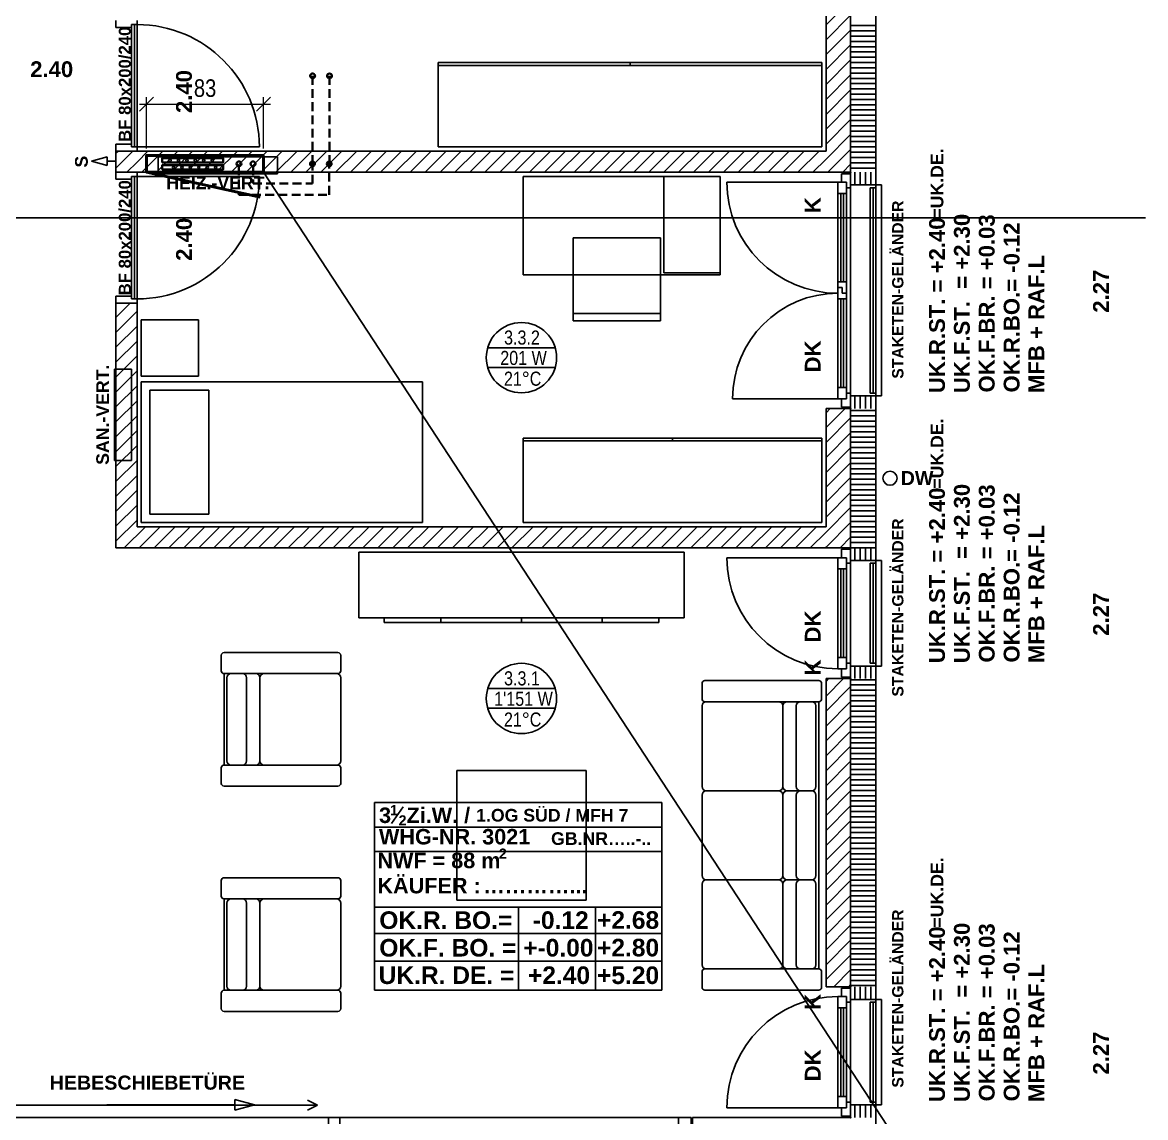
# Model space of a CAD drawing. Header units: millimetres. Extents: x -13068 to 19137, y -13507 to 12485.
# Drawn here: x 3680 to 11667, y -6395 to 1390 of the extents above; entities that cross this region are included whole.
import ezdxf

# ---------------------------------------------------------------- set-up
doc = ezdxf.new("R2010")
doc.units = ezdxf.units.MM
doc.header["$LTSCALE"] = 500
doc.linetypes.add('HIDDEN', pattern=[0.375, 0.25, -0.125])
doc.linetypes.add('STRICHLINIE2', pattern=[0.75, 0.5, -0.25])
doc.layers.get('0').update_dxf_attribs({"lineweight": 18})
for name, color, linetype in [('A04_1.OGHaus 7$0$010 Aussenwände', 8, 'Continuous'), ('A04_1.OGHaus 7$0$010 Aussenwände Bauteilschraffuren', 8, 'Continuous'), ('A04_1.OGHaus 7$0$010 Aussenwände Schichttrennlinien', 8, 'Continuous'), ('A04_1.OGHaus 7$0$010 Fenster', 8, 'Continuous'), ('A04_1.OGHaus 7$0$010 Türen', 8, 'Continuous'), ('A04_1.OGHaus 7$0$015 Innenwände', 8, 'Continuous'), ('A04_1.OGHaus 7$0$015 Innenwände Bauteilschraffuren', 8, 'Continuous'), ('A04_1.OGHaus 7$0$060 Möbel Einbau', 8, 'Continuous'), ('A04_1.OGHaus 7$0$060 Möbel Einbau Bauteilschraffuren', 8, 'Continuous'), ('A04_1.OGHaus 7$0$065 Möbel Einrichtung', 8, 'Continuous'), ('A04_1.OGHaus 7$0$155 Beschriftungen Projekt', 8, 'Continuous'), ('A_OG01_Haus 7$0$MRI XREF', 8, 'Continuous'), ('H-RAUMNUMMERN', 240, 'Continuous'), ('MRI XREF', 8, 'Continuous')]:
    doc.layers.add(name, color=color, linetype=linetype)
for name, color, linetype, lineweight in [('H-APPARATE', 101, 'Continuous', 50), ('H-ARMATUREN', 102, 'Continuous', 35), ('H-RL', 161, 'STRICHLINIE2', 35), ('H-TEXT', 240, 'Continuous', 25), ('H-VERMASSUNG', 220, 'Continuous', 18), ('H-VL', 240, 'Continuous', 35)]:
    doc.layers.add(name, color=color, linetype=linetype, lineweight=lineweight)
doc.styles.add('A04_1.OGHaus 7$0$arial', font='')
doc.styles.add('MRI', font='ARIALN.TTF')
doc.styles.get('A04_1.OGHaus 7$0$arial').set_extended_font_data('Arial', bold=True)
doc.dimstyles.new('50CM_25', dxfattribs={"dimscale": 50, "dimtxt": 2.5, "dimasz": 2, "dimexe": 1, "dimexo": 1, "dimgap": 1, "dimtad": 1, "dimdec": 0, "dimlfac": 0.1, "dimdsep": 46, "dimtxsty": 'MRI', "dimblk1": 'OBLIQUE', "dimblk2": 'OBLIQUE', "dimsah": 1, "dimcen": 2, "dimdle": 1, "dimclrd": 256, "dimclre": 256, "dimclrt": 256, "dimadec": 0, "dimazin": 0, "dimtfac": 1, "dimtdec": 0, "dimtix": 1, "dimtmove": 2, "dimatfit": 3, "dimldrblk": 'OBLIQUE', "dimfxl": 1, "dimtolj": 1, "dimlwd": 9, "dimlwe": 9, "dimarcsym": 0})

# ---------------------------------------------------------------- blocks, each defined once
blk = doc.blocks.new('A04_1.OGHaus 7')
at = {"layer": 'A04_1.OGHaus 7$0$010 Aussenwände'}
for p, q in [((13.8818, 18.4522), (13.8818, 17.3322)), ((14.2368, 17.1822), (14.2368, 18.4522)), ((13.9918, 17.1822), (13.8818, 17.1822)), ((14.0568, 17.1822), (13.9918, 17.1822)), ((14.0568, 17.1822), (14.0568, 17.0922)), ((14.0568, 17.0922), (14.0568, 17.1822)), ((14.2368, 17.1822), (14.2368, 17.0922)), ((14.2368, 17.0922), (14.0568, 17.0922)), ((14.2368, 17.0722), (14.1968, 17.0722)), ((14.1968, 17.0722), (14.1968, 15.6122)), ((14.2168, 17.0722), (14.2168, 15.6122)), ((14.2368, 15.6122), (14.2368, 17.0722)), ((16.1541, 16.8572), (-7.1805, 16.8572)), ((14.0568, 15.5022), (14.0568, 15.5922)), ((14.2368, 15.5922), (14.0568, 15.5922)), ((14.0568, 15.5922), (14.0568, 15.5022)), ((14.1968, 15.6122), (14.2368, 15.6122)), ((14.2368, 15.5022), (14.2368, 15.5922)), ((13.9918, 15.5022), (13.8818, 15.5022)), ((13.8818, 15.5022), (13.8818, 14.6622)), ((14.0568, 15.5022), (13.9918, 15.5022)), ((14.2368, 14.5122), (14.2368, 15.5022)), ((13.9918, 14.5122), (13.8818, 14.5122)), ((14.0568, 14.5122), (13.9918, 14.5122)), ((14.0568, 14.5122), (14.0568, 14.4222)), ((14.0568, 14.4222), (14.0568, 14.5122)), ((14.2368, 14.5122), (14.2368, 14.4222)), ((14.2368, 14.4222), (14.0568, 14.4222)), ((14.2368, 14.4022), (14.1968, 14.4022)), ((14.1968, 14.4022), (14.1968, 13.6922)), ((14.2168, 14.4022), (14.2168, 13.6922)), ((14.2368, 13.6922), (14.2368, 14.4022)), ((14.0568, 13.5822), (14.0568, 13.6722)), ((14.2368, 13.6722), (14.0568, 13.6722)), ((14.0568, 13.6722), (14.0568, 13.5822)), ((14.1968, 13.6922), (14.2368, 13.6922)), ((14.2368, 13.5822), (14.2368, 13.6722)), ((13.9918, 13.5822), (13.8818, 13.5822)), ((13.8818, 13.5822), (13.8818, 11.3922)), ((14.0568, 13.5822), (13.9918, 13.5822)), ((14.2368, 11.3922), (14.2368, 13.5822)), ((13.9918, 11.3922), (13.8818, 11.3922)), ((14.0568, 11.3922), (13.9918, 11.3922)), ((14.0568, 11.3922), (14.0568, 11.3022)), ((14.0568, 11.3022), (14.0568, 11.3922)), ((14.2368, 11.3922), (14.2368, 11.3022)), ((14.2368, 11.3022), (14.0568, 11.3022)), ((14.2368, 11.2822), (14.1968, 11.2822)), ((14.1968, 11.2822), (14.1968, 10.5722)), ((14.2168, 11.2822), (14.2168, 10.5722)), ((14.2368, 10.5722), (14.2368, 11.2822)), ((14.0568, 10.4622), (14.0568, 10.5522)), ((14.2368, 10.5522), (14.0568, 10.5522)), ((14.0568, 10.5522), (14.0568, 10.4622)), ((14.1968, 10.5722), (14.2368, 10.5722)), ((14.2368, 10.4622), (14.2368, 10.5522)), ((12.9318, 10.2872), (12.9318, 10.4622)), ((13.8818, 10.4622), (12.9318, 10.4622)), ((13.9918, 10.4622), (13.8818, 10.4622)), ((14.0568, 10.4622), (13.9918, 10.4622)), ((14.2368, 10.1072), (14.2368, 10.4622))]:
    blk.add_line(p, q, dxfattribs=at)
at = {"layer": 'A04_1.OGHaus 7$0$010 Aussenwände Bauteilschraffuren'}
for p, q in [((13.8818, 18.2305), (14.0568, 18.4055)), ((13.8818, 18.1244), (14.0568, 18.2994)), ((14.2368, 18.225), (14.0568, 18.225)), ((13.8818, 18.0184), (14.0568, 18.1934)), ((14.2368, 18.1875), (14.0568, 18.1875)), ((14.2368, 18.15), (14.0568, 18.15)), ((13.8818, 17.9123), (14.0568, 18.0873)), ((14.2368, 18.1125), (14.0568, 18.1125)), ((14.2368, 18.075), (14.0568, 18.075)), ((13.8818, 17.8062), (14.0568, 17.9812)), ((14.2368, 18.0375), (14.0568, 18.0375)), ((14.2368, 18), (14.0568, 18)), ((14.2368, 17.9625), (14.0568, 17.9625)), ((14.2368, 17.925), (14.0568, 17.925)), ((13.8818, 17.7002), (14.0568, 17.8752)), ((14.2368, 17.8875), (14.0568, 17.8875)), ((14.2368, 17.85), (14.0568, 17.85)), ((14.2368, 17.8125), (14.0568, 17.8125)), ((13.8818, 17.5941), (14.0568, 17.7691)), ((14.2368, 17.775), (14.0568, 17.775)), ((14.2368, 17.7375), (14.0568, 17.7375)), ((13.8818, 17.488), (14.0568, 17.663)), ((14.2368, 17.7), (14.0568, 17.7)), ((14.2368, 17.6625), (14.0568, 17.6625)), ((14.2368, 17.625), (14.0568, 17.625)), ((14.2368, 17.5875), (14.0568, 17.5875)), ((13.8818, 17.382), (14.0568, 17.557)), ((14.2368, 17.55), (14.0568, 17.55)), ((14.2368, 17.5125), (14.0568, 17.5125)), ((13.8818, 17.2759), (14.0568, 17.4509)), ((14.2368, 17.475), (14.0568, 17.475)), ((14.2368, 17.4375), (14.0568, 17.4375)), ((13.8941, 17.1822), (14.0568, 17.3448)), ((14.2368, 17.4), (14.0568, 17.4)), ((14.2368, 17.3625), (14.0568, 17.3625)), ((14.2368, 17.325), (14.0568, 17.325)), ((14.2368, 17.2875), (14.0568, 17.2875)), ((14.0002, 17.1822), (14.0568, 17.2388)), ((14.2368, 17.25), (14.0568, 17.25)), ((14.2368, 17.2125), (14.0568, 17.2125)), ((14.0868, 17.1822), (14.0868, 17.0922)), ((14.1243, 17.1822), (14.1243, 17.0922)), ((14.1618, 17.1822), (14.1618, 17.0922)), ((14.1993, 17.1822), (14.1993, 17.0922)), ((14.0868, 15.5022), (14.0868, 15.5922)), ((14.1243, 15.5022), (14.1243, 15.5922)), ((14.1618, 15.5022), (14.1618, 15.5922)), ((14.1993, 15.5022), (14.1993, 15.5922)), ((13.8818, 15.4728), (13.9112, 15.5022)), ((13.8818, 15.3667), (14.0172, 15.5022)), ((13.8818, 15.2607), (14.0568, 15.4357)), ((14.2368, 15.4875), (14.0568, 15.4875)), ((14.2368, 15.45), (14.0568, 15.45)), ((14.2368, 15.4125), (14.0568, 15.4125)), ((14.2368, 15.375), (14.0568, 15.375)), ((14.2368, 15.3375), (14.0568, 15.3375)), ((13.8818, 15.1546), (14.0568, 15.3296)), ((14.2368, 15.3), (14.0568, 15.3)), ((14.2368, 15.2625), (14.0568, 15.2625)), ((13.8818, 15.0485), (14.0568, 15.2235)), ((14.2368, 15.225), (14.0568, 15.225)), ((14.2368, 15.1875), (14.0568, 15.1875)), ((13.8818, 14.9425), (14.0568, 15.1175)), ((14.2368, 15.15), (14.0568, 15.15)), ((14.2368, 15.1125), (14.0568, 15.1125)), ((14.2368, 15.075), (14.0568, 15.075)), ((14.2368, 15.0375), (14.0568, 15.0375)), ((13.8818, 14.8364), (14.0568, 15.0114)), ((14.2368, 15), (14.0568, 15)), ((14.2368, 14.9625), (14.0568, 14.9625)), ((13.8818, 14.7303), (14.0568, 14.9053)), ((14.2368, 14.925), (14.0568, 14.925)), ((14.2368, 14.8875), (14.0568, 14.8875)), ((13.8818, 14.6243), (14.0568, 14.7993)), ((14.2368, 14.85), (14.0568, 14.85)), ((14.2368, 14.8125), (14.0568, 14.8125)), ((14.2368, 14.775), (14.0568, 14.775)), ((14.2368, 14.7375), (14.0568, 14.7375)), ((14.2368, 14.7), (14.0568, 14.7)), ((13.8818, 14.5182), (14.0568, 14.6932)), ((14.2368, 14.6625), (14.0568, 14.6625)), ((14.2368, 14.625), (14.0568, 14.625)), ((13.9818, 14.5122), (14.0568, 14.5871)), ((14.2368, 14.5875), (14.0568, 14.5875)), ((14.2368, 14.55), (14.0568, 14.55)), ((14.2368, 14.5125), (14.0568, 14.5125)), ((14.0868, 14.5122), (14.0868, 14.4222)), ((14.1243, 14.5122), (14.1243, 14.4222)), ((14.1618, 14.5122), (14.1618, 14.4222)), ((14.1993, 14.5122), (14.1993, 14.4222)), ((14.0868, 13.5822), (14.0868, 13.6722)), ((14.1243, 13.5822), (14.1243, 13.6722)), ((14.1618, 13.5822), (14.1618, 13.6722)), ((14.1993, 13.5822), (14.1993, 13.6722)), ((13.8818, 13.5636), (13.9004, 13.5822)), ((13.8818, 13.4575), (14.0064, 13.5822)), ((13.8818, 13.3515), (14.0568, 13.5265)), ((14.2368, 13.575), (14.0568, 13.575)), ((14.2368, 13.5375), (14.0568, 13.5375)), ((14.2368, 13.5), (14.0568, 13.5)), ((13.8818, 13.2454), (14.0568, 13.4204)), ((14.2368, 13.4625), (14.0568, 13.4625)), ((14.2368, 13.425), (14.0568, 13.425)), ((14.2368, 13.3875), (14.0568, 13.3875)), ((14.2368, 13.35), (14.0568, 13.35)), ((13.8818, 13.1393), (14.0568, 13.3143)), ((14.2368, 13.3125), (14.0568, 13.3125)), ((14.2368, 13.275), (14.0568, 13.275)), ((13.8818, 13.0333), (14.0568, 13.2083)), ((14.2368, 13.2375), (14.0568, 13.2375)), ((14.2368, 13.2), (14.0568, 13.2)), ((13.8818, 12.9272), (14.0568, 13.1022)), ((14.2368, 13.1625), (14.0568, 13.1625)), ((14.2368, 13.125), (14.0568, 13.125)), ((14.2368, 13.0875), (14.0568, 13.0875)), ((14.2368, 13.05), (14.0568, 13.05)), ((13.8818, 12.8211), (14.0568, 12.9961)), ((14.2368, 13.0125), (14.0568, 13.0125)), ((14.2368, 12.975), (14.0568, 12.975)), ((13.8818, 12.7151), (14.0568, 12.8901)), ((14.2368, 12.9375), (14.0568, 12.9375)), ((14.2368, 12.9), (14.0568, 12.9)), ((14.2368, 12.8625), (14.0568, 12.8625)), ((13.8818, 12.609), (14.0568, 12.784)), ((14.2368, 12.825), (14.0568, 12.825)), ((14.2368, 12.7875), (14.0568, 12.7875)), ((14.2368, 12.75), (14.0568, 12.75)), ((14.2368, 12.7125), (14.0568, 12.7125)), ((13.8818, 12.5029), (14.0568, 12.6779)), ((14.2368, 12.675), (14.0568, 12.675)), ((14.2368, 12.6375), (14.0568, 12.6375)), ((13.8818, 12.3969), (14.0568, 12.5719)), ((14.2368, 12.6), (14.0568, 12.6)), ((14.2368, 12.5625), (14.0568, 12.5625)), ((13.8818, 12.2908), (14.0568, 12.4658)), ((14.2368, 12.525), (14.0568, 12.525)), ((14.2368, 12.4875), (14.0568, 12.4875)), ((14.2368, 12.45), (14.0568, 12.45)), ((14.2368, 12.4125), (14.0568, 12.4125)), ((13.8818, 12.1847), (14.0568, 12.3597)), ((14.2368, 12.375), (14.0568, 12.375)), ((14.2368, 12.3375), (14.0568, 12.3375)), ((13.8818, 12.0787), (14.0568, 12.2537)), ((14.2368, 12.3), (14.0568, 12.3)), ((14.2368, 12.2625), (14.0568, 12.2625)), ((14.2368, 12.225), (14.0568, 12.225)), ((13.8818, 11.9726), (14.0568, 12.1476)), ((14.2368, 12.1875), (14.0568, 12.1875)), ((14.2368, 12.15), (14.0568, 12.15)), ((14.2368, 12.1125), (14.0568, 12.1125)), ((14.2368, 12.075), (14.0568, 12.075)), ((13.8818, 11.8665), (14.0568, 12.0415)), ((14.2368, 12.0375), (14.0568, 12.0375)), ((14.2368, 12), (14.0568, 12)), ((13.8818, 11.7605), (14.0568, 11.9355)), ((14.2368, 11.9625), (14.0568, 11.9625)), ((14.2368, 11.925), (14.0568, 11.925)), ((13.8818, 11.6544), (14.0568, 11.8294)), ((14.2368, 11.8875), (14.0568, 11.8875)), ((14.2368, 11.85), (14.0568, 11.85)), ((14.2368, 11.8125), (14.0568, 11.8125)), ((14.2368, 11.775), (14.0568, 11.775)), ((13.8818, 11.5483), (14.0568, 11.7234)), ((14.2368, 11.7375), (14.0568, 11.7375)), ((14.2368, 11.7), (14.0568, 11.7)), ((14.2368, 11.6625), (14.0568, 11.6625)), ((13.8818, 11.4423), (14.0568, 11.6173)), ((14.2368, 11.625), (14.0568, 11.625)), ((14.2368, 11.5875), (14.0568, 11.5875)), ((13.9377, 11.3922), (14.0568, 11.5112)), ((14.2368, 11.55), (14.0568, 11.55)), ((14.2368, 11.5125), (14.0568, 11.5125)), ((14.2368, 11.475), (14.0568, 11.475)), ((14.2368, 11.4375), (14.0568, 11.4375)), ((14.0438, 11.3922), (14.0568, 11.4052)), ((14.2368, 11.4), (14.0568, 11.4)), ((14.0868, 11.3922), (14.0868, 11.3022)), ((14.1243, 11.3922), (14.1243, 11.3022)), ((14.1618, 11.3922), (14.1618, 11.3022)), ((14.1993, 11.3922), (14.1993, 11.3022)), ((14.0868, 10.4622), (14.0868, 10.5522)), ((14.1243, 10.4622), (14.1243, 10.5522)), ((14.1618, 10.4622), (14.1618, 10.5522)), ((14.1993, 10.4622), (14.1993, 10.5522))]:
    blk.add_line(p, q, dxfattribs=at)
at = {"layer": 'A04_1.OGHaus 7$0$010 Aussenwände Schichttrennlinien'}
for p, q in [((14.0568, 17.1822), (14.0568, 18.4522)), ((14.0568, 17.0922), (14.2368, 17.0922)), ((14.0568, 15.5922), (14.2368, 15.5922)), ((14.0568, 14.5122), (14.0568, 15.5022)), ((14.0568, 14.4222), (14.2368, 14.4222)), ((14.0568, 13.6722), (14.2368, 13.6722)), ((14.0568, 11.3922), (14.0568, 13.5822)), ((14.0568, 11.3022), (14.2368, 11.3022)), ((14.0568, 10.5522), (14.2368, 10.5522))]:
    blk.add_line(p, q, dxfattribs=at)
for p in [(14.0568, 17.1822), (14.0568, 15.5022), (14.0568, 14.5122), (14.0568, 13.5822), (14.0568, 11.3922), (14.0568, 10.4622)]:
    blk.add_point(p, dxfattribs=at)
at = {"layer": 'A04_1.OGHaus 7$0$010 Fenster'}
for p, q in [((14.0568, 17.1822), (13.9918, 17.1822)), ((14.0568, 17.0922), (14.0568, 17.1822)), ((13.9668, 17.1122), (13.1768, 17.1122)), ((14.0268, 17.1122), (13.9668, 17.1122)), ((13.9668, 17.1122), (13.9668, 17.0322)), ((13.9918, 17.1722), (13.9918, 17.1122)), ((14.0568, 17.1722), (13.9918, 17.1722)), ((13.9918, 17.1122), (14.0268, 17.1122)), ((14.0268, 17.1122), (14.0268, 17.0722)), ((14.0268, 17.0322), (14.0268, 17.1122)), ((14.0568, 17.0722), (14.0568, 17.1722)), ((13.9668, 17.0322), (13.9668, 16.4022)), ((13.9668, 17.0322), (14.0268, 17.0322)), ((13.9868, 17.0322), (13.9868, 16.4022)), ((14.0068, 16.4022), (14.0068, 17.0322)), ((14.0268, 17.0722), (14.0568, 17.0722)), ((14.0268, 16.4022), (14.0268, 17.0322)), ((14.0568, 15.6122), (14.0568, 17.0722)), ((14.2368, 17.0922), (14.2368, 15.5922)), ((14.2368, 17.0922), (14.2768, 17.0922)), ((14.2768, 17.0922), (14.2768, 15.5922)), ((14.0268, 16.4022), (13.9668, 16.4022)), ((13.9668, 16.4022), (13.9668, 16.3622)), ((14.0268, 16.3222), (14.0268, 16.4022)), ((13.9668, 16.3622), (13.9968, 16.3622)), ((13.9968, 16.3622), (13.9668, 16.3622)), ((13.9668, 16.3622), (13.9668, 16.2822)), ((13.9968, 16.3622), (13.9968, 16.3222)), ((13.9968, 16.3222), (13.9968, 16.3622)), ((13.9968, 16.3222), (14.0268, 16.3222)), ((14.0268, 16.3222), (13.9968, 16.3222)), ((14.0268, 16.2822), (14.0268, 16.3222)), ((13.9668, 16.2822), (13.9668, 15.6522)), ((13.9668, 16.2822), (14.0268, 16.2822)), ((13.9868, 16.2822), (13.9868, 15.6522)), ((14.0068, 15.6522), (14.0068, 16.2822)), ((14.0268, 15.6522), (14.0268, 16.2822)), ((14.0268, 15.6522), (13.9668, 15.6522)), ((13.9668, 15.6522), (13.9668, 15.5722)), ((14.0268, 15.5722), (14.0268, 15.6522)), ((14.0568, 15.6122), (14.0268, 15.6122)), ((14.0268, 15.6122), (14.0268, 15.5722)), ((14.0568, 15.5122), (14.0568, 15.6122)), ((14.0568, 15.5922), (14.0568, 15.5022)), ((14.2768, 15.5922), (14.2368, 15.5922)), ((13.9668, 15.5722), (13.2168, 15.5722)), ((13.9668, 15.5722), (14.0268, 15.5722)), ((14.0268, 15.5722), (13.9918, 15.5722)), ((13.9918, 15.5722), (13.9918, 15.5122)), ((13.9918, 15.5122), (14.0568, 15.5122)), ((14.0568, 15.5022), (13.9918, 15.5022)), ((14.0568, 14.5122), (13.9918, 14.5122)), ((13.9918, 14.5022), (13.9918, 14.4422)), ((14.0568, 14.5022), (13.9918, 14.5022)), ((14.0568, 14.4222), (14.0568, 14.5122)), ((14.0568, 14.4022), (14.0568, 14.5022)), ((13.9668, 14.4422), (13.1768, 14.4422)), ((14.0268, 14.4422), (13.9668, 14.4422)), ((13.9668, 14.4422), (13.9668, 14.3622)), ((13.9918, 14.4422), (14.0268, 14.4422)), ((14.0268, 14.4422), (14.0268, 14.4022)), ((14.0268, 14.3622), (14.0268, 14.4422)), ((14.0268, 14.4022), (14.0568, 14.4022)), ((14.0568, 13.6922), (14.0568, 14.4022)), ((14.2368, 14.4222), (14.2368, 13.6722)), ((14.2368, 14.4222), (14.2768, 14.4222)), ((14.2768, 14.4222), (14.2768, 13.6722)), ((13.9668, 14.3622), (13.9668, 13.7322)), ((13.9668, 14.3622), (14.0268, 14.3622)), ((13.9868, 14.3622), (13.9868, 13.7322)), ((14.0068, 13.7322), (14.0068, 14.3622)), ((14.0268, 13.7322), (14.0268, 14.3622)), ((14.0268, 13.7322), (13.9668, 13.7322)), ((13.9668, 13.7322), (13.9668, 13.6522)), ((14.0268, 13.6522), (14.0268, 13.7322)), ((14.0568, 13.6922), (14.0268, 13.6922)), ((14.0268, 13.6922), (14.0268, 13.6522)), ((14.0568, 13.5922), (14.0568, 13.6922)), ((14.0568, 13.6722), (14.0568, 13.5822)), ((14.2768, 13.6722), (14.2368, 13.6722)), ((13.9668, 13.6522), (14.0268, 13.6522)), ((14.0268, 13.6522), (13.9918, 13.6522)), ((13.9918, 13.6522), (13.9918, 13.5922)), ((13.9918, 13.5922), (14.0568, 13.5922)), ((14.0568, 13.5822), (13.9918, 13.5822)), ((14.0568, 11.3922), (13.9918, 11.3922)), ((13.9918, 11.3222), (13.9918, 11.3822)), ((13.9918, 11.3822), (14.0568, 11.3822)), ((14.0568, 11.3022), (14.0568, 11.3922)), ((14.0568, 11.3822), (14.0568, 11.2822)), ((13.9668, 11.2422), (13.9668, 11.3222)), ((13.9668, 11.3222), (14.0268, 11.3222)), ((14.0268, 11.3222), (13.9918, 11.3222)), ((14.0268, 11.2822), (14.0268, 11.3222)), ((14.0268, 11.3222), (14.0268, 11.2422)), ((14.0568, 11.2822), (14.0268, 11.2822)), ((14.0568, 11.2822), (14.0568, 10.5722)), ((14.2368, 10.5522), (14.2368, 11.3022)), ((14.2768, 11.3022), (14.2368, 11.3022)), ((14.2768, 10.5522), (14.2768, 11.3022)), ((13.9668, 10.6122), (13.9668, 11.2422)), ((14.0268, 11.2422), (13.9668, 11.2422)), ((13.9868, 10.6122), (13.9868, 11.2422)), ((14.0068, 11.2422), (14.0068, 10.6122)), ((14.0268, 11.2422), (14.0268, 10.6122)), ((10.2643, 10.5497), (8.0968, 10.5497)), ((10.2643, 10.5497), (10.1943, 10.5847)), ((10.2643, 10.5497), (10.1943, 10.5147)), ((13.9668, 10.5322), (13.9668, 10.6122)), ((13.9668, 10.6122), (14.0268, 10.6122)), ((14.0268, 10.6122), (14.0268, 10.5322)), ((14.0268, 10.5322), (14.0268, 10.5722)), ((14.0268, 10.5722), (14.0568, 10.5722)), ((14.0568, 10.5722), (14.0568, 10.4722)), ((14.0568, 10.5522), (14.0568, 10.4622)), ((14.2368, 10.5522), (14.2768, 10.5522)), ((13.9668, 10.5322), (13.1768, 10.5322)), ((14.0268, 10.5322), (13.9668, 10.5322)), ((13.9918, 10.4722), (13.9918, 10.5322)), ((13.9918, 10.5322), (14.0268, 10.5322)), ((14.0568, 10.4722), (13.9918, 10.4722)), ((12.8318, 10.4622), (7.9368, 10.4622)), ((10.3443, 10.4622), (8.0168, 10.4622)), ((10.4243, 10.4622), (10.3443, 10.4622)), ((10.3443, 10.4622), (10.3443, 10.3747)), ((10.4243, 10.4184), (10.4243, 10.4622)), ((12.9218, 10.4622), (12.8318, 10.4622)), ((12.8318, 10.4622), (12.8318, 10.2872)), ((12.9218, 10.2872), (12.9218, 10.4622)), ((12.9318, 10.2872), (12.9318, 10.4622)), ((14.0568, 10.4622), (13.9918, 10.4622))]:
    blk.add_line(p, q, dxfattribs=at)
for centre, radius, start, end in [((13.9668, 17.1122), 0.79, 180, 270), ((13.9668, 15.5722), 0.75, 90, 180), ((13.9668, 14.4422), 0.79, 180, 270), ((13.9668, 10.5322), 0.79, 90, 180)]:
    blk.add_arc(centre, radius, start, end, dxfattribs=at)
at = {"layer": 'A04_1.OGHaus 7$0$010 Türen'}
for p, q in [((8.8318, 18.2622), (8.8318, 18.2122)), ((8.8318, 18.2122), (8.9418, 18.2122)), ((8.9418, 18.2122), (8.9418, 18.2322)), ((8.9418, 18.2322), (8.9818, 18.2322)), ((8.9818, 18.2322), (8.9418, 18.2322)), ((8.9418, 18.2322), (8.9418, 17.3622)), ((8.9818, 18.2322), (8.9818, 18.2622)), ((8.9818, 17.3622), (8.9818, 18.2322)), ((8.8318, 17.3322), (8.8318, 17.3822)), ((8.8318, 17.3822), (8.9418, 17.3822)), ((8.9418, 17.3822), (8.9418, 17.3622)), ((8.9418, 17.3622), (8.9818, 17.3622)), ((8.9418, 17.3622), (8.9818, 17.3622)), ((8.9818, 17.3622), (8.9818, 17.3322)), ((8.9818, 17.3622), (9.8518, 17.3622)), ((8.9818, 17.3322), (8.8318, 17.3322)), ((8.8318, 17.3322), (8.9818, 17.3322)), ((8.8318, 17.1822), (8.8318, 17.1322)), ((8.9818, 17.1822), (8.8318, 17.1822)), ((8.8318, 17.1822), (8.9818, 17.1822)), ((8.9818, 17.1522), (8.9818, 17.1822)), ((8.8318, 17.1322), (8.9418, 17.1322)), ((8.9418, 17.1322), (8.9418, 17.1522)), ((8.9418, 17.1522), (8.9818, 17.1522)), ((8.9418, 17.1522), (8.9818, 17.1522)), ((8.9418, 16.2822), (8.9418, 17.1522)), ((8.9818, 17.1522), (8.9818, 16.2822)), ((8.9818, 17.1522), (9.8518, 17.1522)), ((8.8318, 16.2522), (8.8318, 16.3022)), ((8.8318, 16.3022), (8.9418, 16.3022)), ((8.9418, 16.3022), (8.9418, 16.2822)), ((8.9818, 16.2522), (8.8318, 16.2522)), ((8.8318, 16.2522), (8.9818, 16.2522)), ((8.9418, 16.2822), (8.9818, 16.2822)), ((8.9818, 16.2822), (8.9418, 16.2822)), ((8.9818, 16.2822), (8.9818, 16.2522))]:
    blk.add_line(p, q, dxfattribs=at)
for centre, start, end in [((8.9818, 17.3622), 0, 90), ((8.9818, 17.1522), 270, 0)]:
    blk.add_arc(centre, 0.87, start, end, dxfattribs=at)
at = {"layer": 'A04_1.OGHaus 7$0$015 Innenwände'}
for p, q in [((8.8318, 17.3322), (8.9818, 17.3322)), ((8.8318, 17.3322), (8.8318, 17.1822)), ((13.8818, 17.3322), (8.9818, 17.3322)), ((8.8318, 17.1822), (8.9818, 17.1822)), ((8.9818, 17.1822), (13.8818, 17.1822)), ((8.8318, 16.2522), (8.9818, 16.2522)), ((8.8318, 16.2522), (8.8318, 14.5122)), ((8.9818, 14.6622), (8.9818, 16.2522)), ((13.8818, 14.6622), (8.9818, 14.6622)), ((8.8318, 14.5122), (13.8818, 14.5122))]:
    blk.add_line(p, q, dxfattribs=at)
at = {"layer": 'A04_1.OGHaus 7$0$015 Innenwände Bauteilschraffuren'}
for p, q in [((8.9625, 17.3622), (8.9625, 18.2322)), ((8.8318, 17.3171), (8.8469, 17.3322)), ((8.8318, 17.211), (8.9529, 17.3322)), ((8.909, 17.1822), (8.9818, 17.255)), ((8.9818, 17.255), (9.059, 17.3322)), ((9.0151, 17.1822), (9.1651, 17.3322)), ((9.1211, 17.1822), (9.2711, 17.3322)), ((9.2272, 17.1822), (9.3772, 17.3322)), ((9.3333, 17.1822), (9.4833, 17.3322)), ((9.4393, 17.1822), (9.5893, 17.3322)), ((9.5454, 17.1822), (9.6954, 17.3322)), ((9.6515, 17.1822), (9.8015, 17.3322)), ((9.7575, 17.1822), (9.9075, 17.3322)), ((9.8636, 17.1822), (10.0136, 17.3322)), ((9.9697, 17.1822), (10.1197, 17.3322)), ((10.0757, 17.1822), (10.2257, 17.3322)), ((10.1818, 17.1822), (10.3318, 17.3322)), ((10.2879, 17.1822), (10.4379, 17.3322)), ((10.3939, 17.1822), (10.5439, 17.3322)), ((10.5, 17.1822), (10.65, 17.3322)), ((10.6061, 17.1822), (10.7561, 17.3322)), ((10.7121, 17.1822), (10.8621, 17.3322)), ((10.8182, 17.1822), (10.9682, 17.3322)), ((10.9243, 17.1822), (11.0743, 17.3322)), ((11.0303, 17.1822), (11.1803, 17.3322)), ((11.1364, 17.1822), (11.2864, 17.3322)), ((11.2425, 17.1822), (11.3925, 17.3322)), ((11.3485, 17.1822), (11.4985, 17.3322)), ((11.4546, 17.1822), (11.6046, 17.3322)), ((11.5607, 17.1822), (11.7107, 17.3322)), ((11.6667, 17.1822), (11.8167, 17.3322)), ((11.7728, 17.1822), (11.9228, 17.3322)), ((11.8789, 17.1822), (12.0289, 17.3322)), ((11.9849, 17.1822), (12.1349, 17.3322)), ((12.091, 17.1822), (12.241, 17.3322)), ((12.197, 17.1822), (12.347, 17.3322)), ((12.3031, 17.1822), (12.4531, 17.3322)), ((12.4092, 17.1822), (12.5592, 17.3322)), ((12.5152, 17.1822), (12.6652, 17.3322)), ((12.6213, 17.1822), (12.7713, 17.3322)), ((12.7274, 17.1822), (12.8774, 17.3322)), ((12.8334, 17.1822), (12.9834, 17.3322)), ((12.9395, 17.1822), (13.0895, 17.3322)), ((13.0456, 17.1822), (13.1956, 17.3322)), ((13.1516, 17.1822), (13.3016, 17.3322)), ((13.2577, 17.1822), (13.4077, 17.3322)), ((13.3638, 17.1822), (13.5138, 17.3322)), ((13.4698, 17.1822), (13.6198, 17.3322)), ((13.5759, 17.1822), (13.7259, 17.3322)), ((13.682, 17.1822), (13.832, 17.3322)), ((13.788, 17.1822), (13.8818, 17.2759)), ((8.9625, 16.2822), (8.9625, 17.1522)), ((8.8318, 16.1504), (8.9336, 16.2522)), ((8.8318, 16.0443), (8.9818, 16.1943)), ((8.8318, 15.9382), (8.9818, 16.0882)), ((8.8318, 15.8322), (8.9818, 15.9822)), ((8.8318, 15.7261), (8.9818, 15.8761)), ((8.8318, 15.62), (8.9818, 15.77)), ((8.8318, 15.514), (8.9818, 15.664)), ((8.8318, 15.4079), (8.9818, 15.5579)), ((8.8318, 15.3018), (8.9818, 15.4518)), ((8.8318, 15.1958), (8.9818, 15.3458)), ((8.8318, 15.0897), (8.9818, 15.2397)), ((8.8318, 14.9836), (8.9818, 15.1336)), ((8.8318, 14.8776), (8.9818, 15.0276)), ((8.8318, 14.7715), (8.9818, 14.9215)), ((8.8318, 14.6654), (8.9818, 14.8154)), ((8.8318, 14.5594), (8.9818, 14.7094)), ((8.8907, 14.5122), (9.0407, 14.6622)), ((8.9967, 14.5122), (9.1467, 14.6622)), ((9.1028, 14.5122), (9.2528, 14.6622)), ((9.2089, 14.5122), (9.3589, 14.6622)), ((9.3149, 14.5122), (9.4649, 14.6622)), ((9.421, 14.5122), (9.571, 14.6622)), ((9.527, 14.5122), (9.677, 14.6622)), ((9.6331, 14.5122), (9.7831, 14.6622)), ((9.7392, 14.5122), (9.8892, 14.6622)), ((9.8452, 14.5122), (9.9952, 14.6622)), ((9.9513, 14.5122), (10.1013, 14.6622)), ((10.0574, 14.5122), (10.2074, 14.6622)), ((10.1634, 14.5122), (10.3134, 14.6622)), ((10.2695, 14.5122), (10.4195, 14.6622)), ((10.3756, 14.5122), (10.5256, 14.6622)), ((10.4816, 14.5122), (10.6316, 14.6622)), ((10.5877, 14.5122), (10.7377, 14.6622)), ((10.6938, 14.5122), (10.8438, 14.6622)), ((10.7998, 14.5122), (10.9498, 14.6622)), ((10.9059, 14.5122), (11.0559, 14.6622)), ((11.012, 14.5122), (11.162, 14.6622)), ((11.118, 14.5122), (11.268, 14.6622)), ((11.2241, 14.5122), (11.3741, 14.6622)), ((11.3302, 14.5122), (11.4802, 14.6622)), ((11.4362, 14.5122), (11.5862, 14.6622)), ((11.5423, 14.5122), (11.6923, 14.6622)), ((11.6484, 14.5122), (11.7984, 14.6622)), ((11.7544, 14.5122), (11.9044, 14.6622)), ((11.8605, 14.5122), (12.0105, 14.6622)), ((11.9666, 14.5122), (12.1166, 14.6622)), ((12.0726, 14.5122), (12.2226, 14.6622)), ((12.1787, 14.5122), (12.3287, 14.6622)), ((12.2848, 14.5122), (12.4348, 14.6622)), ((12.3908, 14.5122), (12.5408, 14.6622)), ((12.4969, 14.5122), (12.6469, 14.6622)), ((12.603, 14.5122), (12.753, 14.6622)), ((12.709, 14.5122), (12.859, 14.6622)), ((12.8151, 14.5122), (12.9651, 14.6622)), ((12.9212, 14.5122), (13.0712, 14.6622)), ((13.0272, 14.5122), (13.1772, 14.6622)), ((13.1333, 14.5122), (13.2833, 14.6622)), ((13.2394, 14.5122), (13.3894, 14.6622)), ((13.3454, 14.5122), (13.4954, 14.6622)), ((13.4515, 14.5122), (13.6015, 14.6622)), ((13.5576, 14.5122), (13.7076, 14.6622)), ((13.6636, 14.5122), (13.8136, 14.6622)), ((13.7697, 14.5122), (13.8818, 14.6243)), ((13.8758, 14.5122), (13.8818, 14.5182))]:
    blk.add_line(p, q, dxfattribs=at)
at = {"layer": 'A04_1.OGHaus 7$0$060 Möbel Einbau'}
for p, q in [((8.6583, 17.2614), (8.7703, 17.2914)), ((8.6583, 17.2614), (8.7703, 17.2314)), ((8.7703, 17.2914), (8.7703, 17.2314)), ((8.8318, 17.2614), (8.7703, 17.2614)), ((8.7679, 10.5518), (9.6767, 10.5518)), ((9.8166, 10.5518), (9.6767, 10.5893)), ((9.6767, 10.5143), (9.6767, 10.5893)), ((9.8166, 10.5518), (9.6767, 10.5143))]:
    blk.add_line(p, q, dxfattribs=at)
blk.add_circle((14.3368, 15.0072), 0.05, dxfattribs=at)
at = {"layer": 'A04_1.OGHaus 7$0$060 Möbel Einbau Bauteilschraffuren'}
for p, q in [((9.9818, 17.2922), (9.1318, 17.2922)), ((9.1318, 17.2922), (9.1318, 17.1722)), ((9.9818, 17.1722), (9.9818, 17.2922)), ((9.1318, 17.1722), (9.9818, 17.1722)), ((8.8218, 15.1322), (8.8218, 15.7822)), ((8.8218, 15.7822), (8.9418, 15.7822)), ((8.9418, 15.7822), (8.9418, 15.1322)), ((8.9418, 15.1322), (8.8218, 15.1322))]:
    blk.add_line(p, q, dxfattribs=at)
at = {"layer": 'A04_1.OGHaus 7$0$065 Möbel Einrichtung'}
for p, q in [((13.8518, 17.9622), (11.1243, 17.9622)), ((11.1243, 17.9622), (11.1243, 17.3622)), ((13.8518, 17.9422), (11.1243, 17.9422)), ((12.4881, 17.9622), (12.4881, 17.9422)), ((13.8518, 17.3622), (13.8518, 17.9622)), ((13.8518, 17.9622), (13.8518, 17.9422)), ((11.1243, 17.3622), (13.8518, 17.3622)), ((13.1288, 17.1522), (11.7288, 17.1522)), ((11.7288, 17.1522), (11.7288, 16.4522)), ((12.7288, 16.4672), (12.7288, 17.1522)), ((13.1288, 16.4522), (13.1288, 17.1522)), ((12.0834, 16.1272), (12.0834, 16.7172)), ((12.0834, 16.7172), (12.7034, 16.7172)), ((12.7034, 16.7172), (12.7034, 16.1272)), ((13.1288, 16.4672), (12.7288, 16.4672)), ((11.7288, 16.4522), (13.1288, 16.4522)), ((12.0834, 16.1772), (12.7034, 16.1772)), ((9.0118, 15.7322), (9.0118, 16.1322)), ((9.0118, 16.1322), (9.4192, 16.1322)), ((9.4192, 16.1322), (9.4192, 15.7322)), ((12.7034, 16.1272), (12.0834, 16.1272)), ((9.4192, 15.7322), (9.0118, 15.7322)), ((9.0118, 14.6922), (9.0118, 15.6922)), ((9.0118, 15.6922), (11.0118, 15.6922)), ((11.0118, 15.6922), (11.0118, 14.6922)), ((9.0718, 15.6322), (9.4918, 15.6322)), ((9.0718, 14.7522), (9.0718, 15.6322)), ((9.4918, 15.6322), (9.4918, 14.7522)), ((11.7288, 14.6922), (11.7288, 15.2922)), ((11.7288, 15.2922), (13.8518, 15.2922)), ((11.7288, 15.2922), (11.7288, 15.2722)), ((11.7288, 15.2722), (13.8518, 15.2722)), ((12.7903, 15.2922), (12.7903, 15.2722)), ((13.8518, 15.2922), (13.8518, 14.6922)), ((9.4918, 14.7522), (9.0718, 14.7522)), ((11.0118, 14.6922), (9.0118, 14.6922)), ((13.8518, 14.6922), (11.7288, 14.6922)), ((10.5586, 14.015), (10.5586, 14.482)), ((10.5586, 14.482), (12.8726, 14.482)), ((12.8726, 14.482), (12.8726, 14.015)), ((12.8726, 14.015), (10.5586, 14.015)), ((12.6926, 14.015), (10.7386, 14.015)), ((10.7386, 14.015), (10.7386, 13.982)), ((10.7386, 13.982), (12.6926, 13.982)), ((11.1416, 14.015), (11.1416, 13.982)), ((11.7156, 14.015), (11.7156, 13.982)), ((12.2896, 14.015), (12.2896, 13.982)), ((12.6926, 13.982), (12.6926, 14.015)), ((9.5808, 13.748), (9.5808, 13.638)), ((10.4108, 13.768), (9.6008, 13.768)), ((10.4308, 13.638), (10.4308, 13.748)), ((9.6008, 13.618), (10.4108, 13.618)), ((9.6008, 13.618), (9.6008, 12.968)), ((9.6208, 12.998), (9.6208, 13.588)), ((9.6508, 13.618), (9.826, 13.618)), ((9.7608, 13.588), (9.7608, 12.998)), ((9.856, 13.588), (9.856, 12.998)), ((9.856, 13.588), (9.856, 12.998)), ((10.4008, 13.618), (9.886, 13.618)), ((10.4308, 12.998), (10.4308, 13.588)), ((13.0003, 13.5483), (13.0003, 13.4383)), ((13.8303, 13.5683), (13.0203, 13.5683)), ((13.8503, 13.4383), (13.8503, 13.5483)), ((13.0003, 13.3883), (13.0003, 12.815)), ((13.0203, 13.4183), (13.8303, 13.4183)), ((13.5451, 13.4183), (13.0303, 13.4183)), ((13.5751, 12.815), (13.5751, 13.3883)), ((13.5751, 12.815), (13.5751, 13.3883)), ((13.6051, 13.4183), (13.7803, 13.4183)), ((13.6703, 12.815), (13.6703, 13.3883)), ((13.8103, 13.3883), (13.8103, 12.815)), ((13.8303, 11.5183), (13.8303, 13.4183)), ((9.5808, 12.948), (9.5808, 12.838)), ((10.4108, 12.968), (9.6008, 12.968)), ((9.826, 12.968), (9.6508, 12.968)), ((9.886, 12.968), (10.4008, 12.968)), ((10.4308, 12.838), (10.4308, 12.948)), ((11.2556, 12.0083), (11.2556, 12.9283)), ((11.2556, 12.9283), (12.1756, 12.9283)), ((12.1756, 12.9283), (12.1756, 12.0083)), ((9.6008, 12.818), (10.4108, 12.818)), ((13.5451, 12.785), (13.0303, 12.785)), ((13.0303, 12.785), (13.5451, 12.785)), ((13.6051, 12.785), (13.7803, 12.785)), ((13.7803, 12.785), (13.6051, 12.785)), ((13.0003, 12.755), (13.0003, 12.1817)), ((13.5751, 12.1817), (13.5751, 12.755)), ((13.5751, 12.1817), (13.5751, 12.755)), ((13.6703, 12.1817), (13.6703, 12.755)), ((13.8103, 12.755), (13.8103, 12.1817)), ((9.5808, 12.1468), (9.5808, 12.0368)), ((10.4108, 12.1668), (9.6008, 12.1668)), ((10.4308, 12.0368), (10.4308, 12.1468)), ((13.5451, 12.1517), (13.0303, 12.1517)), ((13.0303, 12.1517), (13.5451, 12.1517)), ((13.6051, 12.1517), (13.7803, 12.1517)), ((13.7803, 12.1517), (13.6051, 12.1517)), ((13.0003, 12.1217), (13.0003, 11.5483)), ((13.5751, 11.5483), (13.5751, 12.1217)), ((13.5751, 11.5483), (13.5751, 12.1217)), ((13.6703, 11.5483), (13.6703, 12.1217)), ((13.8103, 12.1217), (13.8103, 11.5483)), ((9.6008, 12.0168), (10.4108, 12.0168)), ((9.6008, 12.0168), (9.6008, 11.3668)), ((9.6208, 11.3968), (9.6208, 11.9868)), ((9.6508, 12.0168), (9.826, 12.0168)), ((9.7608, 11.9868), (9.7608, 11.3968)), ((9.856, 11.9868), (9.856, 11.3968)), ((9.856, 11.9868), (9.856, 11.3968)), ((10.4008, 12.0168), (9.886, 12.0168)), ((10.4308, 11.3968), (10.4308, 11.9868)), ((12.1756, 12.0083), (11.2556, 12.0083)), ((13.8303, 11.5183), (13.0203, 11.5183)), ((13.0303, 11.5183), (13.5451, 11.5183)), ((13.7803, 11.5183), (13.6051, 11.5183)), ((13.0003, 11.4983), (13.0003, 11.3883)), ((13.8503, 11.3883), (13.8503, 11.4983)), ((9.5808, 11.3468), (9.5808, 11.2368)), ((10.4108, 11.3668), (9.6008, 11.3668)), ((9.826, 11.3668), (9.6508, 11.3668)), ((9.886, 11.3668), (10.4008, 11.3668)), ((10.4308, 11.2368), (10.4308, 11.3468)), ((13.0203, 11.3683), (13.8303, 11.3683)), ((9.6008, 11.2168), (10.4108, 11.2168))]:
    blk.add_line(p, q, dxfattribs=at)
for centre, radius, start, end in [((9.6008, 13.748), 0.02, 90, 180), ((10.4108, 13.748), 0.02, 0, 90), ((9.6008, 13.638), 0.02, 180, 270), ((9.6508, 13.588), 0.03, 90, 180), ((9.7308, 13.588), 0.03, 0, 90), ((9.826, 13.588), 0.03, 0, 90), ((9.886, 13.588), 0.03, 90, 180), ((10.4008, 13.588), 0.03, 0, 90), ((10.4108, 13.638), 0.02, 270, 0), ((13.0203, 13.5483), 0.02, 90, 180), ((13.8303, 13.5483), 0.02, 0, 90), ((13.0203, 13.4383), 0.02, 180, 270), ((13.8303, 13.4383), 0.02, 270, 0), ((13.0303, 13.3883), 0.03, 90, 180), ((13.5451, 13.3883), 0.03, 0, 90), ((13.6051, 13.3883), 0.03, 90, 180), ((13.7003, 13.3883), 0.03, 90, 180), ((13.7803, 13.3883), 0.03, 0, 90), ((9.6008, 12.948), 0.02, 90, 180), ((9.6508, 12.998), 0.03, 180, 270), ((9.7308, 12.998), 0.03, 270, 0), ((9.826, 12.998), 0.03, 270, 0), ((9.886, 12.998), 0.03, 180, 270), ((10.4008, 12.998), 0.03, 270, 0), ((10.4108, 12.948), 0.02, 0, 90), ((9.6008, 12.838), 0.02, 180, 270), ((10.4108, 12.838), 0.02, 270, 0), ((13.0303, 12.815), 0.03, 180, 270), ((13.0303, 12.755), 0.03, 90, 180), ((13.5451, 12.815), 0.03, 270, 0), ((13.5451, 12.755), 0.03, 0, 90), ((13.6051, 12.815), 0.03, 180, 270), ((13.6051, 12.755), 0.03, 90, 180), ((13.7003, 12.815), 0.03, 180, 270), ((13.7003, 12.755), 0.03, 90, 180), ((13.7803, 12.815), 0.03, 270, 0), ((13.7803, 12.755), 0.03, 0, 90), ((9.6008, 12.1468), 0.02, 90, 180), ((10.4108, 12.1468), 0.02, 0, 90), ((13.0303, 12.1817), 0.03, 180, 270), ((13.0303, 12.1217), 0.03, 90, 180), ((13.5451, 12.1817), 0.03, 270, 0), ((13.5451, 12.1217), 0.03, 0, 90), ((13.6051, 12.1817), 0.03, 180, 270), ((13.6051, 12.1217), 0.03, 90, 180), ((13.7003, 12.1817), 0.03, 180, 270), ((13.7003, 12.1217), 0.03, 90, 180), ((13.7803, 12.1817), 0.03, 270, 0), ((13.7803, 12.1217), 0.03, 0, 90), ((9.6008, 12.0368), 0.02, 180, 270), ((9.6508, 11.9868), 0.03, 90, 180), ((9.7308, 11.9868), 0.03, 0, 90), ((9.826, 11.9868), 0.03, 0, 90), ((9.886, 11.9868), 0.03, 90, 180), ((10.4008, 11.9868), 0.03, 0, 90), ((10.4108, 12.0368), 0.02, 270, 0), ((13.0303, 11.5483), 0.03, 180, 270), ((13.0203, 11.4983), 0.02, 90, 180), ((13.5451, 11.5483), 0.03, 270, 0), ((13.6051, 11.5483), 0.03, 180, 270), ((13.7003, 11.5483), 0.03, 180, 270), ((13.7803, 11.5483), 0.03, 270, 0), ((13.8303, 11.4983), 0.02, 0, 90), ((9.6008, 11.3468), 0.02, 90, 180), ((9.6508, 11.3968), 0.03, 180, 270), ((9.7308, 11.3968), 0.03, 270, 0), ((9.826, 11.3968), 0.03, 270, 0), ((9.886, 11.3968), 0.03, 180, 270), ((10.4008, 11.3968), 0.03, 270, 0), ((10.4108, 11.3468), 0.02, 0, 90), ((13.0203, 11.3883), 0.02, 180, 270), ((13.8303, 11.3883), 0.02, 270, 0), ((9.6008, 11.2368), 0.02, 180, 270), ((10.4108, 11.2368), 0.02, 270, 0)]:
    blk.add_arc(centre, radius, start, end, dxfattribs=at)
at = {"layer": 'A04_1.OGHaus 7$0$155 Beschriftungen Projekt'}
for p, q in [((10.6704, 11.9576), (10.6704, 12.7011)), ((10.6704, 12.7011), (12.7131, 12.7011)), ((12.7131, 12.7011), (12.7131, 11.9576)), ((10.7908, 12.5518), (10.874, 12.6707)), ((10.6704, 12.527), (12.7131, 12.527)), ((10.6704, 12.3536), (12.7131, 12.3536)), ((10.6704, 11.9576), (12.7131, 11.9576)), ((10.6704, 11.3679), (10.6704, 11.9576)), ((11.6943, 11.9576), (11.6943, 11.3679)), ((12.2431, 11.9576), (12.2431, 11.3679)), ((12.7131, 11.9576), (12.7131, 11.3679)), ((10.6704, 11.7704), (12.7131, 11.7704)), ((12.7131, 11.5745), (10.6704, 11.5745)), ((12.7131, 11.3679), (10.6704, 11.3679))]:
    blk.add_line(p, q, dxfattribs=at)
at = {"style": 'A04_1.OGHaus 7$0$arial'}
blk.add_text('GB.NR…..-..', height=0.09, dxfattribs=at).set_placement((11.9261, 12.4003))
at = {"layer": 'A04_1.OGHaus 7$0$155 Beschriftungen Projekt', "style": 'A04_1.OGHaus 7$0$arial'}
for s, height, p in [('BF 80x200/240', 0.085, (8.937, 17.3987)), ('2.40', 0.1125, (9.3719, 17.6031)), ('=UK.DE.', 0.09, (14.7163, 16.8524)), ('S', 0.09, (8.631, 17.2157)), ('BF 80x200/240', 0.085, (8.937, 16.3075)), ('K', 0.1125, (13.8432, 16.8909)), ('STAKETEN-GELÄNDER', 0.08, (14.432, 15.7146)), ('UK.R.ST. = +2.40', 0.1125, (14.7275, 15.612)), ('UK.F.ST.  = +2.30', 0.1125, (14.9042, 15.612)), ('OK.F.BR. = +0.03', 0.1125, (15.081, 15.6167)), ('2.40', 0.1125, (9.3719, 16.5523)), ('OK.R.BO.= -0.12', 0.1125, (15.2578, 15.6167)), ('MFB + RAF.L', 0.1125, (15.4336, 15.6127)), ('2.27', 0.1125, (15.8935, 16.1838)), ('DK', 0.1125, (13.8432, 15.759)), ('SAN.-VERT.', 0.09, (8.7818, 15.1023)), ('=UK.DE.', 0.09, (14.7163, 14.9324)), ('UK.F.ST.  = +2.30', 0.1125, (14.9042, 13.692)), ('OK.F.BR. = +0.03', 0.1125, (15.081, 13.6967)), ('UK.R.ST. = +2.40', 0.1125, (14.7275, 13.692)), ('OK.R.BO.= -0.12', 0.1125, (15.2578, 13.6967)), ('STAKETEN-GELÄNDER', 0.08, (14.432, 13.4547)), ('MFB + RAF.L', 0.1125, (15.4336, 13.6927)), ('2.27', 0.1125, (15.8935, 13.8875)), ('DK', 0.1125, (13.8432, 13.839)), ('K', 0.1125, (13.8432, 13.6046)), ('=UK.DE.', 0.09, (14.7163, 11.8124)), ('STAKETEN-GELÄNDER', 0.08, (14.432, 10.6746)), ('UK.F.ST.  = +2.30', 0.1125, (14.9042, 10.572)), ('OK.F.BR. = +0.03', 0.1125, (15.081, 10.5767)), ('UK.R.ST. = +2.40', 0.1125, (14.7275, 10.572)), ('OK.R.BO.= -0.12', 0.1125, (15.2578, 10.5767)), ('MFB + RAF.L', 0.1125, (15.4336, 10.5727)), ('K', 0.1125, (13.8432, 11.2269)), ('2.27', 0.1125, (15.8935, 10.7675)), ('DK', 0.1125, (13.8432, 10.719))]:
    blk.add_text(s, height=height, rotation=90, dxfattribs=at).set_placement(p)
for s, height, p in [('2.40', 0.1125, (8.2217, 17.8586)), ('HEIZ.-VERT.', 0.09, (9.1896, 17.0616)), ('DW', 0.1, (14.4129, 14.958)), ('3', 0.11, (10.7029, 12.5562)), ('1', 0.0726, (10.7804, 12.6112)), ('Zi.W. / ', 0.11, (10.8983, 12.5562)), ('1.OG SÜD / MFH 7', 0.09, (11.3934, 12.5662)), ('2 ', 0.0726, (10.842, 12.5383)), ('WHG-NR. 3021', 0.11, (10.7024, 12.4037)), ('NWF = 88 m', 0.11, (10.6912, 12.2349)), ('2', 0.0726, (11.5549, 12.302)), ('KÄUFER : ', 0.11, (10.6917, 12.0559)), ('…………...', 0.11, (11.4431, 12.0559)), ('OK.R. BO.=   -0.12', 0.125, (10.7046, 11.803)), ('+2.68', 0.125, (12.2531, 11.8039)), ('OK.F. BO. = +-0.00', 0.125, (10.7046, 11.6068)), ('+2.80', 0.125, (12.2531, 11.6077)), ('UK.R. DE. =  +2.40', 0.125, (10.6997, 11.4115)), ('+5.20', 0.125, (12.2531, 11.4114)), ('HEBESCHIEBETÜRE', 0.1, (8.3604, 10.6603))]:
    blk.add_text(s, height=height, dxfattribs=at).set_placement(p)
blk = doc.blocks.new('A_OG01_Haus 7')
at = {"layer": 'A_OG01_Haus 7$0$MRI XREF', "xscale": 1000, "yscale": 1000, "zscale": 1000}
blk.add_blockref('A04_1.OGHaus 7', (-4486.8, -16857.2), dxfattribs=at)
blk = doc.blocks.new('_OBLIQUE')
at = {"color": 0, "linetype": 'ByBlock'}
blk.add_line((-0.5, -0.5), (0.5, 0.5), dxfattribs=at)
blk = doc.blocks.new('*D131')
at = {"layer": 'Defpoints', "color": 0, "transparency": 16777216}
for p in [(5394.8, 808.8), (4562.8, 445), (5394.8, 445)]:
    blk.add_point(p, dxfattribs=at)
at = {"layer": 'H-VERMASSUNG', "lineweight": 9, "transparency": 16777216}
for p, q in [((4512.8, 808.8), (5444.8, 808.8)), ((4562.8, 495), (4562.8, 858.8)), ((5394.8, 495), (5394.8, 858.8))]:
    blk.add_line(p, q, dxfattribs=at)
at = {"layer": 'H-VERMASSUNG', "lineweight": 9, "transparency": 16777216, "xscale": 100, "yscale": 100, "zscale": 100, "rotation": 180}
blk.add_blockref('_OBLIQUE', (4562.8, 808.8), dxfattribs=at)
at = {"layer": 'H-VERMASSUNG', "lineweight": 9, "transparency": 16777216, "xscale": 100, "yscale": 100, "zscale": 100}
blk.add_blockref('_OBLIQUE', (5394.8, 808.8), dxfattribs=at)
at = {"layer": 'H-VERMASSUNG', "transparency": 16777216, "insert": (4978.8, 922.6), "char_height": 125, "attachment_point": 5, "style": 'MRI'}
blk.add_mtext('\\A1;83', dxfattribs=at)

msp = doc.modelspace()

# ---------------------------------------------------------------- linework, layer by layer
at = {"layer": 'H-APPARATE'}
msp.add_line((5371.6, 149), (4562.8, 325), dxfattribs=at)
msp.add_lwpolyline([(5394.8, 445), (4562.8, 445), (4562.8, 325), (5394.8, 325)], close=True, dxfattribs=at)
at = {"layer": 'H-ARMATUREN'}
for points in [[(4673.3, 395.1), (4673.3, 425.1), (5108.3, 425.1), (5108.3, 395.1)], [(4673.3, 345.1), (4673.3, 375.1), (5108.3, 375.1), (5108.3, 345.1)]]:
    msp.add_lwpolyline(points, close=True, dxfattribs=at)
at = {"layer": 'H-RAUMNUMMERN'}
for p, q in [((6988.8, -922.9), (7468.8, -922.9)), ((6988.8, -1062.9), (7468.8, -1062.9)), ((6988.8, -3345.9), (7468.8, -3345.9)), ((6988.8, -3485.9), (7468.8, -3485.9))]:
    msp.add_line(p, q, dxfattribs=at)
for centre in [(7228.8, -992.9), (7228.8, -3415.9)]:
    msp.add_circle(centre, 250, dxfattribs=at)
at = {"layer": 'H-RL', "linetype": 'HIDDEN', "ltscale": 0.5}
for p, q in [((5742, 385), (5742, 1010)), ((5319.8, 368), (5319.8, 245)), ((5742, 245), (5742, 385)), ((5319.8, 245), (5742, 245))]:
    msp.add_line(p, q, dxfattribs=at)
at = {"layer": 'H-RL', "ltscale": 0.5}
for centre in [(5743.6, 1010), (5319.8, 385), (5742, 385)]:
    msp.add_circle(centre, 17, dxfattribs=at)
at = {"layer": 'H-RL', "lineweight": 25}
for centre in [(4729.6, 410.1), (4789.6, 410.1), (4849.6, 410.1), (4909.6, 410.1), (4969.6, 410.1), (5029.6, 410.1)]:
    msp.add_circle(centre, 8, dxfattribs=at)
at = {"layer": 'H-TEXT'}
msp.add_line((10500.3, -7475), (5394.8, 325), dxfattribs=at)
at = {"layer": 'H-VL', "linetype": 'HIDDEN', "ltscale": 0.5}
for p, q in [((5863.6, 1010), (5863.6, 385)), ((5219.8, 368), (5219.8, 165)), ((5862, 165), (5862, 385)), ((5219.8, 165), (5862, 165))]:
    msp.add_line(p, q, dxfattribs=at)
at = {"layer": 'H-VL', "ltscale": 0.5}
for centre in [(5863.6, 1010), (5219.8, 385), (5862, 385)]:
    msp.add_circle(centre, 17, dxfattribs=at)
at = {"layer": 'H-VL', "lineweight": 25}
for centre in [(4754.6, 360.1), (4814.6, 360.1), (4874.6, 360.1), (4934.6, 360.1), (4994.6, 360.1), (5054.6, 360.1)]:
    msp.add_circle(centre, 8, dxfattribs=at)

# ---------------------------------------------------------------- block references
at = {"layer": 'MRI XREF'}
msp.add_blockref('A_OG01_Haus 7', (0, 0), dxfattribs=at)

# ---------------------------------------------------------------- texts
at = {"layer": 'H-RAUMNUMMERN', "char_height": 100, "attachment_point": 5, "style": 'MRI'}
for s, insert in [('3.3.2', (7232.6, -850.5)), ('3.3.1', (7232.6, -3273.5))]:
    msp.add_mtext_dynamic_manual_height_columns(s, width=327.856, gutter_width=25, heights=[0], dxfattribs=dict(at, insert=insert))
at = {"layer": 'H-RAUMNUMMERN', "color": 7, "char_height": 100, "attachment_point": 5, "style": 'MRI'}
for s, insert in [('201 W', (7243.6, -995.7)), ("1'151 W", (7243.6, -3418.8))]:
    msp.add_mtext_dynamic_manual_height_columns(s, width=439.887, gutter_width=25, heights=[0], dxfattribs=dict(at, insert=insert))
at = {"layer": 'H-RAUMNUMMERN', "color": 161, "char_height": 100, "attachment_point": 5, "style": 'MRI'}
for insert in [(7237.4, -1143.2), (7237.4, -3566.2)]:
    msp.add_mtext_dynamic_manual_height_columns('21°C', width=302.467, gutter_width=25, heights=[0], dxfattribs=dict(at, insert=insert))

# ---------------------------------------------------------------- dimensions: what is measured, and where the dimension line sits
at = {"layer": 'H-VERMASSUNG'}
dim = msp.add_linear_dim(base=(5394.8, 808.8), p1=(4562.8, 445), p2=(5394.8, 445), angle=180, dimstyle='50CM_25', dxfattribs=at)
dim.commit()
dim.dimension.update_dxf_attribs({"geometry": '*D131', "text_midpoint": (4978.8, 922.6)})

doc.saveas('drawing.dxf')
